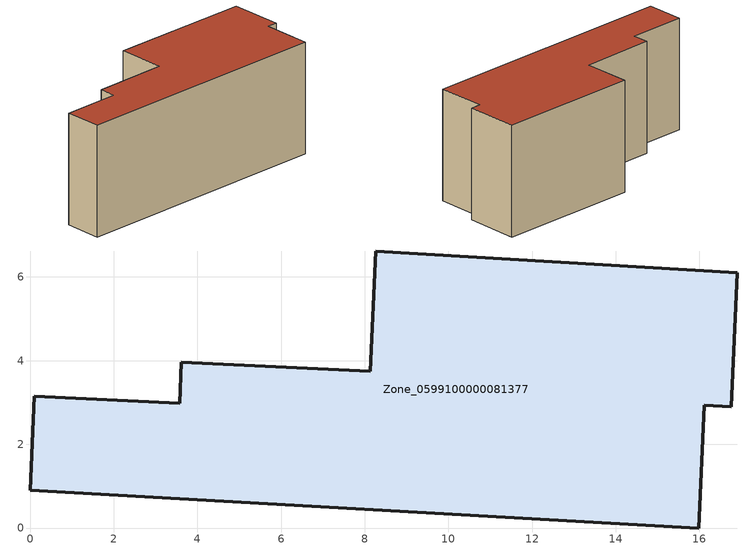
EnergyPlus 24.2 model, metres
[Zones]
Zone_0599100000081377
 floor ground (C_G): 15.98,0 0,0.9 0.1,3.15 3.58,2.98 3.62,3.96 8.13,3.75 8.27,6.62 16.91,6.1 16.76,2.9 16.12,2.93 z0
 wall outside (C_F): 8.27,6.62 8.13,3.75 3.62,3.96 3.58,2.98 0.1,3.15 0,0.9 15.98,0 16.12,2.93 16.76,2.9 16.91,6.1 8.27,6.62 z0:6.82
 roof outside (C_R): 15.98,0 16.12,2.93 16.76,2.9 16.91,6.1 8.27,6.62 8.13,3.75 3.62,3.96 3.58,2.98 0.1,3.15 0,0.9 z6.82
[BUILDING]
Pand.0599100000081377: North Axis=0; Terrain=City; Loads Convergence Tolerance Value=0.04; Temperature Convergence Tolerance Value=0.4; Solar Distribution=FullExterior; Maximum Number of Warmup Days=25; Minimum Number of Warmup Days=1
[Site:Location]
Rotterdam.The.Hague.AP_ZH_NLD Design_Conditions: Latitude=51.96; Longitude=4.45; Time Zone=1; Elevation=-4.5
[SITE:GROUNDTEMPERATURE:BUILDINGSURFACE]
18, 18, 18, 18, 18, 18, 18, 18, 18, 18, 18, 18
[MATERIAL] Thermal Absorptance=0.9; Solar Absorptance=0.7; Visible Absorptance=0.7
Name | Roughness | Thickness | Conductivity | Density | Specific Heat
G.TI.1946 | MediumSmooth | 0.15 | 1 | 540 | 1210
F.TI.1946 | Rough | 0.3 | 0.857143 | 1920 | 840
R.TI.1946 | MediumRough | 0.2 | 0.1 | 1500 | 1000
[CONSTRUCTION]
C_G: G.TI.1946
C_F: F.TI.1946
C_R: R.TI.1946
[ZONE]
Zone_0599100000081377: Type=1; Multiplier=1; Ceiling Height=Autocalculate; Volume=Autocalculate; Floor Area=autocalculate; Part of Total Floor Area=Yes
[ZONEINFILTRATION:DESIGNFLOWRATE]
Infil_Zone_0599100000081377: Zone or ZoneList or Space or SpaceList=Zone_0599100000081377; Schedule=AlwaysOn; Design Flow Rate Calculation Method=Flow/Area; Flow Rate per Floor Area=0.003; Constant Term Coefficient=1; Temperature Term Coefficient=0; Velocity Term Coefficient=0; Velocity Squared Term Coefficient=0
[HVACTEMPLATE:ZONE:IDEALLOADSAIRSYSTEM]
Zone_0599100000081377: Maximum Heating Supply Air Temperature=50; Minimum Cooling Supply Air Temperature=13; Maximum Heating Supply Air Humidity Ratio=0.0156; Minimum Cooling Supply Air Humidity Ratio=0.0077; Heating Limit=NoLimit; Cooling Limit=NoLimit; Dehumidification Control Type=ConstantSensibleHeatRatio; Cooling Sensible Heat Ratio=0.7; Dehumidification Setpoint=60; Humidification Control Type=None; Humidification Setpoint=30; Outdoor Air Method=None; Outdoor Air Flow Rate per Person=0.00944; Outdoor Air Flow Rate per Zone Floor Area=0; Outdoor Air Flow Rate per Zone=0; Demand Controlled Ventilation Type=None; Outdoor Air Economizer Type=NoEconomizer; Heat Recovery Type=None; Sensible Heat Recovery Effectiveness=0.7; Latent Heat Recovery Effectiveness=0.65
[ZONECONTROL:THERMOSTAT]
ThermostatControl_Zone_0599100000081377: Zone or ZoneList=Zone_0599100000081377; Control Type Schedule=DualSetpointControlType; Control 1=Thermostat_Zone_0599100000081377; Temperature Difference Between Cutout And Setpoint=0
[THERMOSTATSETPOINT:DUALSETPOINT]
Thermostat_Zone_0599100000081377: Heating Setpoint Temperature Schedule=HeatingSetpoint_Zone_0599100000081377; Cooling Setpoint Temperature Schedule=CoolingSetpoint_Zone_0599100000081377
[SCHEDULE:COMPACT]
HeatingSetpoint_Zone_0599100000081377: Through: 12/31, For: AllDays, Until: 24:00, 21
CoolingSetpoint_Zone_0599100000081377: Through: 12/31, For: AllDays, Until: 24:00, 24
DualSetpointControlType: Through: 12/31, For: AllDays, Until: 24:00, 4
AlwaysOn: Through: 12/31, For: AllDays, Until: 24:00, 1
